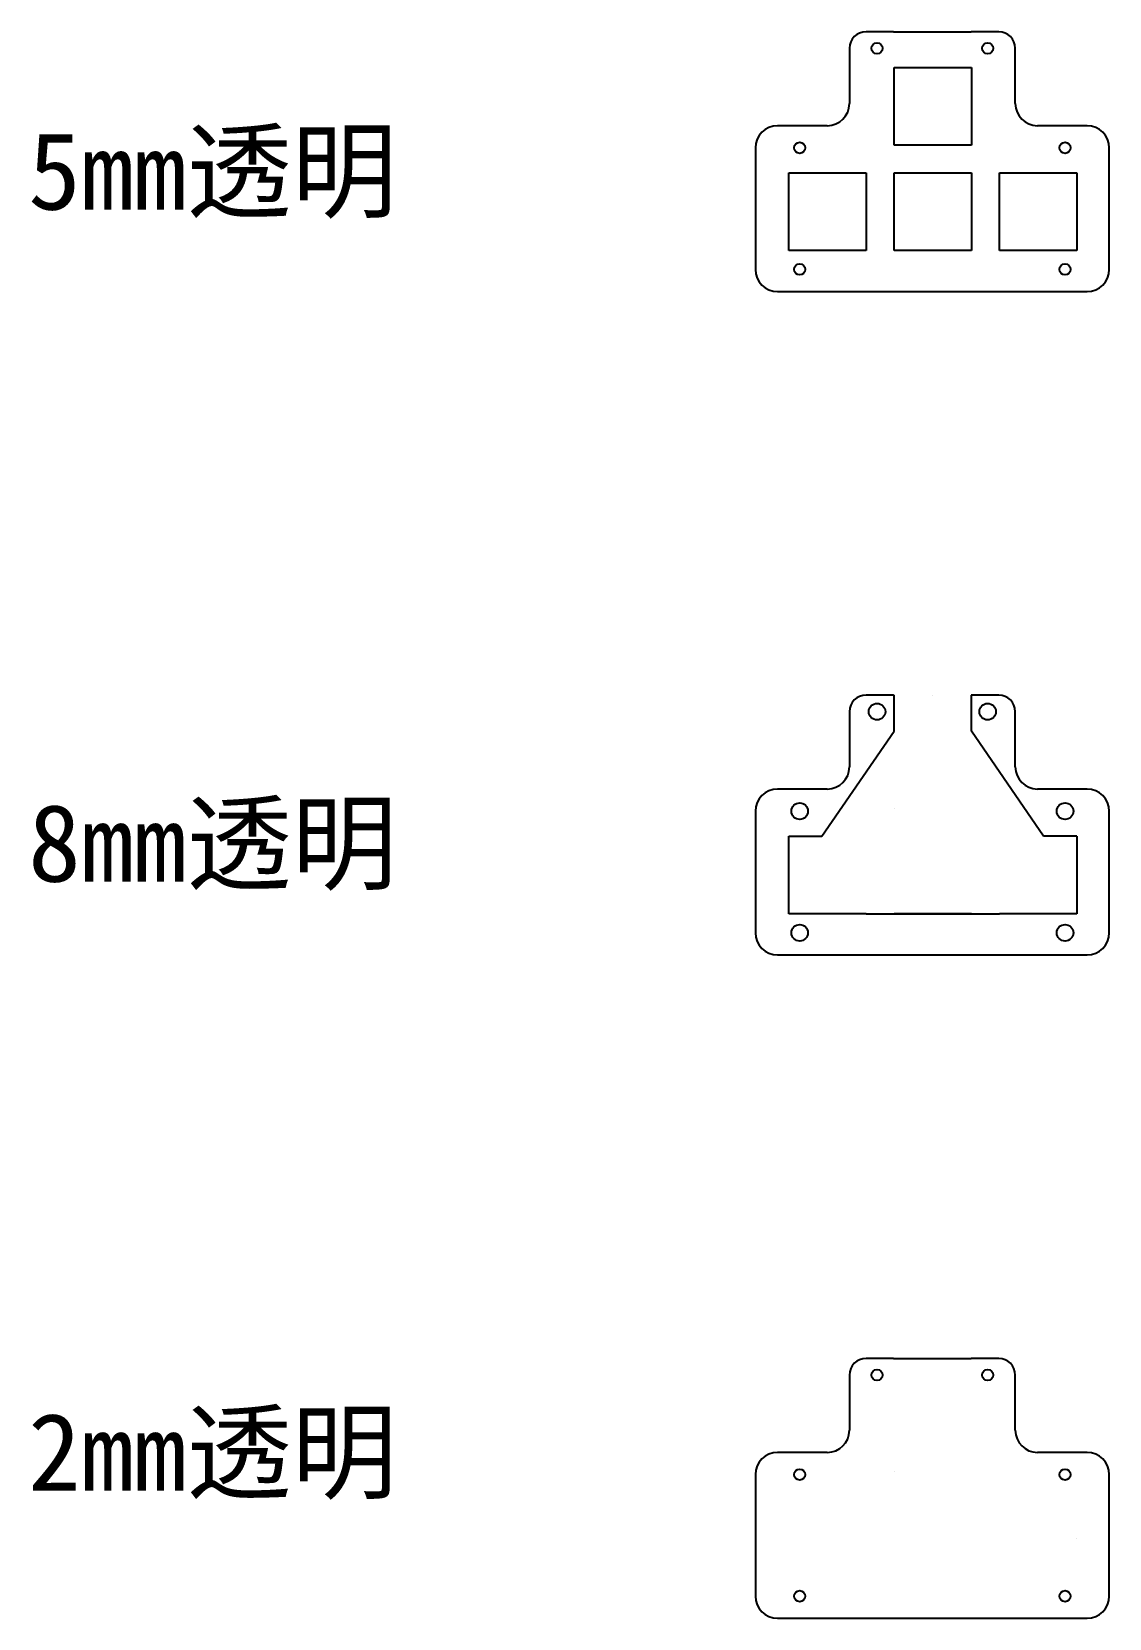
# Model space of a CAD drawing. Header units: millimetres. Extents: x 96 to 291, y 62 to 349.
import ezdxf

# ---------------------------------------------------------------- set-up
doc = ezdxf.new("R2010")
doc.units = ezdxf.units.MM
doc.styles.add('textstyle0', font='')
doc.styles.add('textstyle1', font='')
doc.styles.add('textstyle2', font='')
doc.styles.get('textstyle0').set_extended_font_data('宋体')
doc.styles.get('textstyle1').set_extended_font_data('宋体')
doc.styles.get('textstyle2').set_extended_font_data('宋体')

msp = doc.modelspace()

# ---------------------------------------------------------------- linework, layer by layer
for p, q in [((252.02, 348.92), (247.02, 348.92)), ((252.02, 348.92), (266.02, 348.92)), ((259.02, 348.92), (259.02, 348.92)), ((271.02, 348.92), (266.02, 348.92)), ((244.02, 345.92), (244.02, 340.92)), ((274.02, 340.92), (274.02, 345.92)), ((252.02, 228.92), (247.02, 228.92)), ((252.02, 228.92), (252.09, 228.92)), ((252.09, 222.42), (252.09, 228.92)), ((259.02, 228.92), (259.02, 228.92)), ((271.02, 228.92), (266.02, 228.92)), ((266.09, 222.42), (266.09, 228.92)), ((244.02, 225.92), (244.02, 220.92)), ((274.02, 220.92), (274.02, 225.92)), ((239.04, 203.37), (252.09, 222.42)), ((279.14, 203.37), (266.09, 222.42)), ((233.04, 203.37), (239.04, 203.37)), ((285.14, 203.37), (279.14, 203.37)), ((285.14, 203.37), (285.14, 203.37)), ((247.04, 189.37), (271.14, 189.37)), ((252.02, 108.92), (247.02, 108.92)), ((252.02, 108.92), (266.02, 108.92)), ((259.02, 108.92), (259.02, 108.92)), ((271.02, 108.92), (266.02, 108.92)), ((244.02, 105.92), (244.02, 100.92)), ((274.02, 100.92), (274.02, 105.92))]:
    msp.add_line(p, q)
at = {"color": 0}
for p, q in [((252.09, 342.42), (266.09, 342.42)), ((252.09, 328.42), (252.09, 342.42)), ((266.09, 342.42), (266.09, 328.42)), ((266.09, 328.42), (252.09, 328.42)), ((233.04, 323.37), (247.04, 323.37)), ((233.04, 309.37), (233.04, 323.37)), ((247.04, 323.37), (247.04, 309.37)), ((252.09, 323.37), (266.09, 323.37)), ((252.09, 309.37), (252.09, 323.37)), ((266.09, 323.37), (266.09, 309.37)), ((271.14, 323.37), (285.14, 323.37)), ((271.14, 309.37), (271.14, 323.37)), ((285.14, 323.37), (285.14, 309.37)), ((247.04, 309.37), (233.04, 309.37)), ((266.09, 309.37), (252.09, 309.37)), ((285.14, 309.37), (271.14, 309.37)), ((233.04, 189.37), (233.04, 203.37)), ((285.14, 203.37), (285.14, 189.37)), ((247.04, 189.37), (233.04, 189.37)), ((266.09, 189.37), (252.09, 189.37)), ((285.14, 189.37), (271.14, 189.37))]:
    msp.add_line(p, q, dxfattribs=at)
at = {"linetype": 'Continuous'}
for p, q in [((244.02, 340.92), (244.02, 335.92)), ((274.02, 335.92), (274.02, 340.92)), ((240.02, 331.92), (231.02, 331.92)), ((287.02, 331.92), (278.02, 331.92)), ((227.02, 327.92), (227.02, 305.92)), ((252.09, 328.42), (252.09, 328.42)), ((252.09, 328.42), (252.09, 328.42)), ((252.09, 328.42), (252.09, 328.42)), ((252.09, 328.42), (252.09, 328.42)), ((252.09, 328.42), (252.09, 328.42)), ((252.09, 328.42), (252.09, 328.42)), ((252.09, 328.42), (252.09, 328.42)), ((252.09, 328.42), (252.09, 328.42)), ((252.09, 328.42), (252.09, 328.42)), ((252.09, 328.42), (252.09, 328.42)), ((252.09, 328.42), (252.09, 328.42)), ((252.09, 328.42), (252.09, 328.42)), ((252.09, 328.42), (252.09, 328.42)), ((291.02, 305.92), (291.02, 327.92)), ((285.14, 316.37), (285.14, 316.37)), ((231.02, 301.92), (287.02, 301.92)), ((244.02, 220.92), (244.02, 215.92)), ((274.02, 215.92), (274.02, 220.92)), ((240.02, 211.92), (231.02, 211.92)), ((287.02, 211.92), (278.02, 211.92)), ((227.02, 207.92), (227.02, 185.92)), ((252.09, 208.42), (252.09, 208.42)), ((252.09, 208.42), (252.09, 208.42)), ((252.09, 208.42), (252.09, 208.42)), ((252.09, 208.42), (252.09, 208.42)), ((252.09, 208.42), (252.09, 208.42)), ((252.09, 208.42), (252.09, 208.42)), ((252.09, 208.42), (252.09, 208.42)), ((252.09, 208.42), (252.09, 208.42)), ((252.09, 208.42), (252.09, 208.42)), ((252.09, 208.42), (252.09, 208.42)), ((252.09, 208.42), (252.09, 208.42)), ((252.09, 208.42), (252.09, 208.42)), ((252.09, 208.42), (252.09, 208.42)), ((291.02, 185.92), (291.02, 207.92)), ((285.14, 196.37), (285.14, 196.37)), ((231.02, 181.92), (287.02, 181.92)), ((244.02, 100.92), (244.02, 95.92)), ((274.02, 95.92), (274.02, 100.92)), ((240.02, 91.92), (231.02, 91.92)), ((287.02, 91.92), (278.02, 91.92)), ((227.02, 87.92), (227.02, 65.92)), ((252.09, 88.42), (252.09, 88.42)), ((252.09, 88.42), (252.09, 88.42)), ((252.09, 88.42), (252.09, 88.42)), ((252.09, 88.42), (252.09, 88.42)), ((252.09, 88.42), (252.09, 88.42)), ((252.09, 88.42), (252.09, 88.42)), ((252.09, 88.42), (252.09, 88.42)), ((252.09, 88.42), (252.09, 88.42)), ((252.09, 88.42), (252.09, 88.42)), ((252.09, 88.42), (252.09, 88.42)), ((252.09, 88.42), (252.09, 88.42)), ((252.09, 88.42), (252.09, 88.42)), ((252.09, 88.42), (252.09, 88.42)), ((291.02, 65.92), (291.02, 87.92)), ((285.14, 76.37), (285.14, 76.37)), ((231.02, 61.92), (287.02, 61.92))]:
    msp.add_line(p, q, dxfattribs=at)
for centre, radius in [((249.02, 345.92), 1), ((269.02, 345.92), 1), ((235.02, 327.92), 1), ((283.02, 327.92), 1), ((235.02, 305.92), 1), ((283.02, 305.92), 1), ((249.02, 225.92), 1.5), ((269.02, 225.92), 1.5), ((235.02, 207.92), 1.5), ((283.02, 207.92), 1.5), ((235.02, 185.92), 1.5), ((283.02, 185.92), 1.5), ((249.02, 105.92), 1), ((269.02, 105.92), 1), ((235.02, 87.92), 1), ((283.02, 87.92), 1), ((235.02, 65.92), 1), ((283.02, 65.92), 1)]:
    msp.add_circle(centre, radius)
for centre, start, end in [((247.02, 345.92), 90, 180), ((271.02, 345.92), 0, 90), ((247.02, 225.92), 90, 180), ((271.02, 225.92), 0, 90), ((247.02, 105.92), 90, 180), ((271.02, 105.92), 0, 90)]:
    msp.add_arc(centre, 3, start, end)
for centre, start, end in [((240.02, 335.92), 270, 0), ((278.02, 335.92), 180, 270), ((231.02, 327.92), 90, 180), ((287.02, 327.92), 0, 90), ((231.02, 305.92), 180, 270), ((287.02, 305.92), 270, 0), ((240.02, 215.92), 270, 0), ((278.02, 215.92), 180, 270), ((231.02, 207.92), 90, 180), ((287.02, 207.92), 0, 90), ((231.02, 185.92), 180, 270), ((287.02, 185.92), 270, 0), ((240.02, 95.92), 270, 0), ((278.02, 95.92), 180, 270), ((231.02, 87.92), 90, 180), ((287.02, 87.92), 0, 90), ((231.02, 65.92), 180, 270), ((287.02, 65.92), 270, 0)]:
    msp.add_arc(centre, 4, start, end, dxfattribs=at)

# ---------------------------------------------------------------- texts
at = {"char_height": 14, "attachment_point": 1, "line_spacing_factor": 1.15057}
for s, insert, style in [('5mm透明\\P', (95.47, 330.74), 'textstyle0'), ('8mm透明\\P', (95.47, 209.17), 'textstyle2'), ('2mm透明\\P', (95.47, 99), 'textstyle1')]:
    msp.add_mtext(s, dxfattribs=dict(at, insert=insert, style=style))

doc.saveas('drawing.dxf')
